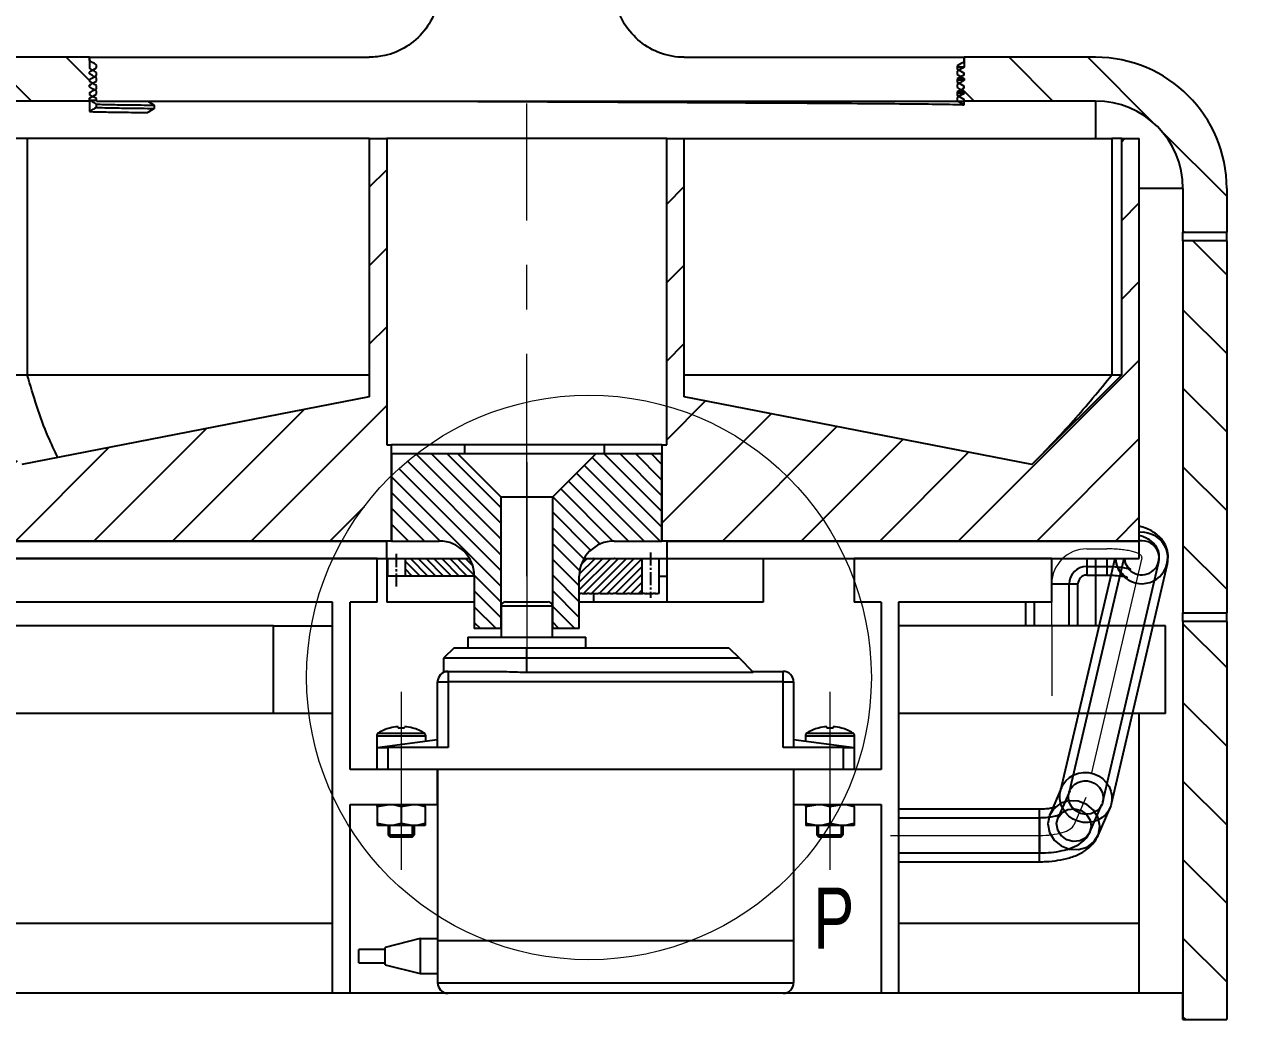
# Model space of a CAD drawing. Header units: millimetres. Extents: x 2 to 1186, y 2 to 838.
# Drawn here: x 616.1 to 686.1, y 682.5 to 739.4 of the extents above; entities that cross this region are included whole.
import ezdxf

# ---------------------------------------------------------------- set-up
doc = ezdxf.new("R2010")
doc.units = ezdxf.units.MM
doc.linetypes.add('CENTER2', pattern=[1.125, 0.75, -0.125, 0.125, -0.125])
doc.linetypes.add('CENTERX2', pattern=[20.32, 12.7, -2.54, 2.54, -2.54])
doc.styles.add('SLDTEXTSTYLE0', font='TXT', dxfattribs={"width": 0.75})

# ---------------------------------------------------------------- blocks, each defined once
blk = doc.blocks.new('*U135')
at = {"color": 0, "linetype": 'CENTER2', "transparency": 16777216}
blk.add_line((0, 0.765), (0, -1.106), dxfattribs=at)
blk = doc.blocks.new('*U136')
at = {"color": 0, "linetype": 'CENTER2', "transparency": 16777216}
blk.add_line((0, 1.348), (0, -1.253), dxfattribs=at)

msp = doc.modelspace()

# ---------------------------------------------------------------- hatches: boundary and pattern name
h = msp.add_hatch()
h.set_pattern_fill('ANSI31', color=256)
h.paths.add_polyline_path([(818.119, 560.623), (836.202, 560.623), (836.202, 565.873), (818.119, 565.873)], flags=9)
h.paths.add_polyline_path([(660.31, 685.699), (663.81, 685.699), (663.81, 690.949), (660.31, 690.949)], flags=9)
h.paths.add_polyline_path([(1164.403, 826.494), (1168.975, 826.494), (1168.975, 835.638), (1164.403, 835.638)], flags=9)
h.paths.add_polyline_path([(1116.391, 826.494), (1122.487, 826.494), (1122.487, 835.638), (1116.391, 835.638)], flags=9)
h.paths.add_polyline_path([(1066.391, 826.494), (1072.487, 826.494), (1072.487, 835.638), (1066.391, 835.638)], flags=9)
h.paths.add_polyline_path([(1016.391, 826.494), (1022.487, 826.494), (1022.487, 835.638), (1016.391, 835.638)], flags=9)
h.paths.add_polyline_path([(966.391, 826.494), (972.487, 826.494), (972.487, 835.638), (966.391, 835.638)], flags=9)
h.paths.add_polyline_path([(916.391, 826.494), (922.487, 826.494), (922.487, 835.638), (916.391, 835.638)], flags=9)
h.paths.add_polyline_path([(866.391, 826.494), (872.487, 826.494), (872.487, 835.638), (866.391, 835.638)], flags=9)
h.paths.add_polyline_path([(816.391, 826.494), (822.487, 826.494), (822.487, 835.638), (816.391, 835.638)], flags=9)
h.paths.add_polyline_path([(766.391, 826.494), (772.487, 826.494), (772.487, 835.638), (766.391, 835.638)], flags=9)
h.paths.add_polyline_path([(715.186, 826.494), (723.568, 826.494), (723.568, 835.638), (715.186, 835.638)], flags=9)
h.paths.add_polyline_path([(665.567, 826.494), (673.187, 826.494), (673.187, 835.638), (665.567, 835.638)], flags=9)
h.paths.add_polyline_path([(614.805, 826.494), (623.949, 826.494), (623.949, 835.638), (614.805, 835.638)], flags=9)
h.paths.add_polyline_path([(564.805, 826.494), (573.949, 826.494), (573.949, 835.638), (564.805, 835.638)], flags=9)
h.paths.add_polyline_path([(514.805, 826.494), (523.949, 826.494), (523.949, 835.638), (514.805, 835.638)], flags=9)
h.paths.add_polyline_path([(1175.935, 798.106), (1182.031, 798.106), (1182.031, 807.25), (1175.935, 807.25)], flags=9)
h.paths.add_polyline_path([(1175.865, 737.856), (1181.961, 737.856), (1181.961, 747), (1175.865, 747)], flags=9)
h.paths.add_polyline_path([(1175.929, 687.856), (1182.025, 687.856), (1182.025, 697), (1175.929, 697)], flags=9)
h.paths.add_polyline_path([(1175.899, 637.856), (1181.995, 637.856), (1181.995, 647), (1175.899, 647)], flags=9)
h.paths.add_polyline_path([(1175.742, 587.856), (1181.838, 587.856), (1181.838, 597), (1175.742, 597)], flags=9)
h.paths.add_polyline_path([(1175.886, 537.856), (1181.982, 537.856), (1181.982, 547), (1175.886, 547)], flags=9)
h.paths.add_polyline_path([(1175.933, 487.856), (1182.029, 487.856), (1182.029, 497), (1175.933, 497)], flags=9)
h.paths.add_polyline_path([(1175.897, 437.856), (1181.993, 437.856), (1181.993, 447), (1175.897, 447)], flags=9)
h.paths.add_polyline_path([(1175.937, 387.856), (1182.033, 387.856), (1182.033, 397), (1175.937, 397)], flags=9)
h.paths.add_polyline_path([(1175.933, 337.856), (1182.029, 337.856), (1182.029, 347), (1175.933, 347)], flags=9)
h.paths.add_polyline_path([(1175.889, 287.856), (1181.985, 287.856), (1181.985, 297), (1175.889, 297)], flags=9)
h.paths.add_polyline_path([(1175.963, 237.856), (1182.059, 237.856), (1182.059, 247), (1175.963, 247)], flags=9)
h = msp.add_hatch()
h.set_pattern_fill('ANSI31', color=256, angle=90)
h.paths.add_polyline_path([(607.311, 705.284), (604.811, 705.284), (604.811, 682.529), (607.311, 682.529), (607.311, 684.029)])
h.paths.add_polyline_path([(684.811, 705.284), (682.311, 705.284), (682.311, 682.529), (684.811, 682.529)])
h.paths.add_polyline_path([(684.811, 727.029), (682.311, 727.029), (682.311, 705.784), (684.811, 705.784)])
h.paths.add_polyline_path([(677.311, 737.529), (669.811, 737.529), (669.811, 736.967), (669.703, 736.905), (669.596, 736.843), (669.514, 736.796), (669.621, 736.734), (669.811, 736.624), (669.811, 736.53), (669.703, 736.468), (669.622, 736.421), (669.811, 736.311), (669.811, 736.217), (669.703, 736.155), (669.596, 736.093), (669.514, 736.046), (669.621, 735.984), (669.811, 735.874), (669.811, 735.78), (669.703, 735.718), (669.622, 735.671), (669.811, 735.561), (669.811, 735.467), (669.703, 735.405), (669.596, 735.343), (669.514, 735.296), (669.621, 735.234), (669.811, 735.124), (669.811, 735.029), (677.311, 735.029, -0.414214), (682.311, 730.029), (682.311, 727.529), (684.811, 727.529), (684.811, 730.029, 0.414214)])
h.paths.add_polyline_path([(612.311, 735.029), (619.812, 735.029), (619.812, 734.435), (619.866, 734.466), (619.92, 734.497), (619.974, 734.528), (620.027, 734.56), (620.081, 734.591), (620.135, 734.622), (620.218, 734.669), (620.218, 734.857), (620.164, 734.888), (620.11, 734.919), (620.056, 734.95), (620.002, 734.981), (619.948, 735.013), (619.894, 735.044), (619.812, 735.091), (619.812, 735.185), (619.92, 735.247), (620.001, 735.294), (619.812, 735.404), (619.812, 735.498), (619.92, 735.56), (620.027, 735.622), (620.109, 735.669), (620.002, 735.731), (619.812, 735.841), (619.812, 735.935), (619.92, 735.997), (620.001, 736.044), (619.812, 736.154), (619.812, 736.248), (619.92, 736.31), (620.027, 736.372), (620.109, 736.419), (620.002, 736.481), (619.812, 736.591), (619.812, 736.685), (619.92, 736.747), (620.001, 736.794), (619.812, 736.904), (619.812, 737.529), (612.311, 737.529, 0.414214), (604.811, 730.029), (604.811, 727.529), (607.311, 727.529), (607.311, 730.029, -0.414214)])
h.paths.add_polyline_path([(607.311, 727.029), (604.811, 727.029), (604.811, 705.784), (607.311, 705.784)])
h = msp.add_hatch()
h.set_pattern_fill('ANSI31', color=256)
h.paths.add_polyline_path([(679.811, 732.879), (678.811, 732.879), (678.811, 719.379), (673.677, 714.245), (653.811, 718.123), (653.811, 732.879), (652.811, 732.879), (652.811, 717.594, -0.199412), (662.493, 709.879), (679.811, 709.879)])
h.paths.add_polyline_path([(652.811, 717.594), (652.811, 715.379), (652.537, 715.379), (652.537, 709.879), (662.493, 709.879, 0.199412)])
h.paths.add_polyline_path([(637.086, 713.623), (637.086, 715.379), (636.811, 715.379), (636.811, 732.879), (635.811, 732.879), (635.811, 718.123), (615.946, 714.245), (610.811, 719.379), (610.811, 732.879), (609.811, 732.879), (609.811, 709.879), (634.237, 709.879, -0.073277)])
h = msp.add_hatch()
h.set_pattern_fill('ANSI31', color=256, scale=0.2, angle=90)
h.paths.add_polyline_path([(643.349, 712.379), (640.849, 714.879), (638.535, 714.879, 0.029737), (637.086, 713.623), (637.086, 709.879), (639.811, 709.879, -0.414214), (641.811, 707.879), (641.811, 704.879), (643.349, 704.879)])
h.paths.add_polyline_path([(652.537, 714.879), (648.774, 714.879), (646.274, 712.379), (646.274, 704.879), (647.811, 704.879), (647.811, 707.879, -0.414214), (649.811, 709.879), (652.537, 709.879)])
h = msp.add_hatch()
h.set_pattern_fill('ANSI31', color=256, scale=0.1, angle=90)
h.paths.add_polyline_path([(641.544, 708.879), (637.856, 708.879), (637.856, 707.879), (637.923, 707.879), (638.136, 707.879), (638.231, 707.879), (638.585, 707.879), (638.68, 707.879), (638.893, 707.879), (638.991, 707.879), (639.2, 707.879), (639.298, 707.879), (639.511, 707.879), (639.606, 707.879), (639.96, 707.879), (640.055, 707.879), (640.268, 707.879), (640.366, 707.879), (640.575, 707.879), (640.673, 707.879), (640.886, 707.879), (640.981, 707.879), (641.335, 707.879), (641.43, 707.879), (641.643, 707.879), (641.741, 707.879), (641.811, 707.879, 0.131652)])
h = msp.add_hatch()
h.set_pattern_fill('ANSI31', color=256, scale=0.1)
h.paths.add_polyline_path([(651.384, 708.879), (649.838, 708.879), (649.806, 708.879), (649.753, 708.879), (649.602, 708.879), (649.489, 708.879), (649.01, 708.879), (648.883, 708.879), (648.624, 708.879), (648.609, 708.879), (648.533, 708.879), (648.367, 708.879), (648.262, 708.879), (648.086, 708.879), (648.079, 708.879, 0.131652), (647.811, 707.879), (647.811, 706.879), (647.872, 706.879), (647.979, 706.879), (648.262, 706.879), (648.367, 706.879), (648.533, 706.879), (648.609, 706.879), (648.624, 706.879), (648.883, 706.879), (649.01, 706.879), (649.489, 706.879), (649.602, 706.879), (649.753, 706.879), (649.806, 706.879), (649.93, 706.879), (650.573, 706.879), (650.687, 706.879), (650.813, 706.879), (650.844, 706.879), (651.384, 706.879)])

# ---------------------------------------------------------------- linework, layer by layer
at = {"color": 7, "linetype": 'Continuous', "lineweight": 25}
for p, q in [((619.812, 737.529), (612.311, 737.529)), ((619.812, 737.529), (619.812, 736.904)), ((619.812, 737.529), (635.812, 737.529)), ((619.812, 737.341), (619.812, 737.529)), ((653.811, 737.529), (669.811, 737.529)), ((669.811, 737.28), (669.811, 737.529)), ((669.811, 737.529), (669.811, 736.967)), ((677.311, 737.529), (669.811, 737.529)), ((619.812, 736.591), (619.812, 736.685)), ((620.218, 736.919), (620.218, 737.107)), ((620.218, 736.482), (620.218, 736.669)), ((669.405, 737.046), (669.405, 736.858)), ((669.514, 736.796), (669.405, 736.858)), ((669.405, 736.733), (669.405, 736.546)), ((669.811, 736.53), (669.811, 736.624)), ((619.812, 736.248), (619.812, 736.154)), ((619.812, 735.841), (619.812, 735.935)), ((620.218, 736.169), (620.218, 736.357)), ((620.218, 735.732), (620.218, 735.919)), ((669.405, 736.296), (669.405, 736.108)), ((669.513, 736.046), (669.405, 736.108)), ((669.405, 735.983), (669.405, 735.796)), ((669.811, 736.311), (669.811, 736.217)), ((619.812, 735.498), (619.812, 735.404)), ((620.218, 735.419), (620.218, 735.607)), ((669.405, 735.546), (669.405, 735.358)), ((669.513, 735.296), (669.405, 735.358)), ((669.405, 735.233), (669.405, 735.046)), ((669.811, 735.78), (669.811, 735.874)), ((669.811, 735.561), (669.811, 735.467)), ((619.812, 735.029), (612.311, 735.029)), ((619.812, 735.091), (619.812, 735.185)), ((619.812, 735.03), (619.812, 734.435)), ((620.218, 735.029), (620.218, 735.169)), ((620.218, 735.029), (669.81, 735.029)), ((620.218, 734.669), (620.218, 734.857)), ((623.161, 735.029), (623.512, 734.795)), ((623.512, 734.607), (623.161, 734.373)), ((623.512, 734.795), (623.512, 734.607)), ((669.811, 735.03), (669.81, 735.029)), ((669.811, 735.03), (669.811, 735.124)), ((669.811, 734.811), (669.811, 735.03)), ((677.311, 735.029), (669.811, 735.029)), ((677.311, 735.029), (677.311, 732.879)), ((616.265, 732.879), (610.811, 732.879)), ((616.265, 732.879), (616.265, 719.379)), ((635.811, 732.879), (616.265, 732.879)), ((635.811, 732.879), (635.811, 718.123)), ((635.811, 732.879), (636.811, 732.879)), ((636.811, 732.879), (636.811, 715.379)), ((652.811, 732.879), (636.811, 732.879)), ((652.811, 715.379), (652.811, 732.879)), ((652.811, 732.879), (653.811, 732.879)), ((653.811, 718.123), (653.811, 732.879)), ((653.811, 732.879), (678.251, 732.879)), ((678.251, 732.879), (678.251, 719.379)), ((678.811, 732.879), (678.251, 732.879)), ((678.811, 719.379), (678.811, 732.879)), ((678.811, 732.879), (679.811, 732.879)), ((679.811, 709.879), (679.811, 732.879)), ((682.311, 730.029), (679.811, 730.029)), ((682.311, 730.029), (682.311, 727.529)), ((684.811, 730.029), (684.811, 727.529)), ((682.311, 727.529), (684.811, 727.529)), ((682.311, 727.029), (682.311, 727.529)), ((684.811, 727.029), (684.811, 727.529)), ((682.311, 727.029), (682.311, 705.784)), ((684.811, 727.029), (682.311, 727.029)), ((684.811, 727.029), (684.811, 705.784)), ((610.811, 719.379), (616.265, 719.379)), ((616.265, 719.379), (635.811, 719.379)), ((653.811, 719.379), (678.251, 719.379)), ((678.811, 719.379), (673.677, 714.245)), ((678.251, 719.379), (678.811, 719.379)), ((635.811, 718.123), (615.946, 714.245)), ((673.677, 714.245), (653.811, 718.123)), ((636.811, 715.379), (637.086, 715.379)), ((637.086, 709.879), (637.086, 715.379)), ((641.272, 715.379), (637.086, 715.379)), ((641.272, 714.879), (641.272, 715.379)), ((649.255, 715.379), (641.272, 715.379)), ((649.255, 714.879), (649.255, 715.379)), ((652.537, 715.379), (649.255, 715.379)), ((652.537, 715.379), (652.537, 709.879)), ((652.537, 715.379), (652.811, 715.379)), ((637.086, 714.879), (637.086, 709.879)), ((637.086, 714.879), (640.849, 714.879)), ((640.849, 714.879), (643.349, 712.379)), ((640.849, 714.879), (648.774, 714.879)), ((646.274, 712.379), (648.774, 714.879)), ((648.774, 714.879), (652.537, 714.879)), ((652.537, 709.879), (652.537, 714.879)), ((646.274, 712.379), (643.349, 712.379)), ((643.349, 704.879), (643.349, 712.379)), ((646.274, 712.379), (646.274, 704.879)), ((609.811, 709.879), (636.811, 709.879)), ((637.086, 709.879), (609.811, 709.879)), ((636.811, 708.879), (636.811, 709.879)), ((637.086, 709.879), (639.811, 709.879)), ((649.811, 709.879), (652.537, 709.879)), ((679.811, 709.879), (652.537, 709.879)), ((652.811, 709.879), (652.811, 708.879)), ((652.811, 709.879), (679.811, 709.879)), ((679.811, 708.879), (679.811, 709.879)), ((609.811, 708.879), (636.811, 708.879)), ((636.261, 708.879), (614.811, 708.879)), ((636.261, 706.379), (636.261, 708.879)), ((636.811, 708.879), (636.811, 706.379)), ((636.811, 708.879), (641.544, 708.879)), ((636.856, 708.879), (636.856, 707.879)), ((648.086, 708.879), (648.262, 708.879)), ((648.262, 708.879), (648.367, 708.879)), ((648.367, 708.879), (648.533, 708.879)), ((648.533, 708.879), (648.609, 708.879)), ((648.624, 708.879), (648.609, 708.879)), ((648.624, 708.879), (648.883, 708.879)), ((648.883, 708.879), (649.01, 708.879)), ((649.01, 708.879), (649.489, 708.879)), ((649.489, 708.879), (649.602, 708.879)), ((649.602, 708.879), (649.753, 708.879)), ((649.753, 708.879), (649.806, 708.879)), ((649.838, 708.879), (652.811, 708.879)), ((652.384, 706.879), (652.384, 708.879)), ((652.384, 706.879), (652.384, 708.879)), ((652.811, 708.879), (652.811, 706.379)), ((652.811, 708.879), (679.811, 708.879)), ((658.311, 708.879), (658.311, 706.379)), ((663.511, 708.879), (663.511, 706.379)), ((674.811, 708.879), (663.511, 708.879)), ((674.811, 706.379), (674.811, 708.879)), ((678.409, 708.879), (675.302, 695.57)), ((678.922, 708.879), (675.788, 695.452)), ((676.811, 708.879), (676.811, 707.933)), ((676.811, 708.879), (676.811, 708.448)), ((677.311, 708.879), (677.311, 705.029)), ((677.732, 694.981), (680.933, 708.697)), ((677.963, 708.879), (677.963, 707.933)), ((677.963, 708.879), (677.963, 708.448)), ((676.811, 708.429), (677.963, 708.429)), ((676.811, 707.929), (677.963, 707.929)), ((678.218, 694.863), (681.42, 708.583)), ((636.856, 707.879), (636.811, 707.879)), ((637.21, 707.879), (636.856, 707.879)), ((637.305, 707.879), (637.21, 707.879)), ((637.518, 707.879), (637.305, 707.879)), ((637.616, 707.879), (637.518, 707.879)), ((637.825, 707.879), (637.616, 707.879)), ((637.923, 707.879), (637.825, 707.879)), ((638.136, 707.879), (637.923, 707.879)), ((638.231, 707.879), (638.136, 707.879)), ((638.585, 707.879), (638.231, 707.879)), ((638.68, 707.879), (638.585, 707.879)), ((638.893, 707.879), (638.68, 707.879)), ((638.991, 707.879), (638.893, 707.879)), ((639.2, 707.879), (638.991, 707.879)), ((639.298, 707.879), (639.2, 707.879)), ((639.511, 707.879), (639.298, 707.879)), ((639.606, 707.879), (639.511, 707.879)), ((639.96, 707.879), (639.606, 707.879)), ((640.055, 707.879), (639.96, 707.879)), ((640.268, 707.879), (640.055, 707.879)), ((640.366, 707.879), (640.268, 707.879)), ((640.575, 707.879), (640.366, 707.879)), ((640.673, 707.879), (640.575, 707.879)), ((640.886, 707.879), (640.673, 707.879)), ((640.981, 707.879), (640.886, 707.879)), ((641.335, 707.879), (640.981, 707.879)), ((641.43, 707.879), (641.335, 707.879)), ((641.643, 707.879), (641.43, 707.879)), ((641.741, 707.879), (641.643, 707.879)), ((641.811, 707.879), (641.741, 707.879)), ((641.811, 707.879), (641.811, 704.879)), ((647.811, 704.879), (647.811, 707.879)), ((652.384, 707.879), (652.811, 707.879)), ((674.811, 707.429), (676.308, 707.429)), ((674.811, 707.429), (675.793, 707.429)), ((675.811, 705.029), (675.811, 707.429)), ((676.311, 705.029), (676.311, 707.429)), ((647.811, 706.879), (647.872, 706.879)), ((647.979, 706.879), (647.872, 706.879)), ((647.979, 706.879), (648.262, 706.879)), ((648.367, 706.879), (648.262, 706.879)), ((648.367, 706.879), (648.533, 706.879)), ((648.609, 706.879), (648.533, 706.879)), ((648.624, 706.879), (648.609, 706.879)), ((648.624, 706.879), (648.883, 706.879)), ((648.634, 706.379), (648.634, 706.879)), ((649.01, 706.879), (648.883, 706.879)), ((649.01, 706.879), (649.489, 706.879)), ((649.602, 706.879), (649.489, 706.879)), ((649.602, 706.879), (649.753, 706.879)), ((649.806, 706.879), (649.753, 706.879)), ((649.93, 706.879), (649.806, 706.879)), ((649.93, 706.879), (650.573, 706.879)), ((650.687, 706.879), (650.573, 706.879)), ((650.687, 706.879), (650.813, 706.879)), ((650.844, 706.879), (650.813, 706.879)), ((650.844, 706.879), (651.44, 706.879)), ((651.546, 706.879), (651.44, 706.879)), ((651.546, 706.879), (651.638, 706.879)), ((651.653, 706.879), (651.638, 706.879)), ((651.653, 706.879), (652.031, 706.879)), ((652.123, 706.879), (652.031, 706.879)), ((652.123, 706.879), (652.174, 706.879)), ((652.179, 706.879), (652.174, 706.879)), ((652.179, 706.879), (652.305, 706.879)), ((652.376, 706.879), (652.305, 706.879)), ((652.376, 706.879), (652.384, 706.879)), ((652.384, 706.879), (652.384, 706.879)), ((633.711, 706.379), (614.811, 706.379)), ((633.711, 684.029), (633.711, 706.379)), ((636.261, 706.379), (634.711, 706.379)), ((634.711, 696.829), (634.711, 706.379)), ((641.811, 706.379), (636.811, 706.379)), ((643.349, 706.154), (643.349, 704.379)), ((646.274, 706.154), (643.349, 706.154)), ((643.599, 706.404), (646.024, 706.404)), ((646.274, 704.379), (646.274, 706.154)), ((658.311, 706.379), (647.811, 706.379)), ((665.061, 706.379), (663.511, 706.379)), ((665.061, 706.379), (665.061, 696.829)), ((674.811, 706.379), (666.061, 706.379)), ((666.061, 706.379), (666.061, 684.029)), ((673.311, 706.379), (673.311, 705.029)), ((673.811, 706.379), (673.811, 705.029)), ((682.311, 705.784), (684.811, 705.784)), ((682.311, 705.284), (682.311, 705.784)), ((684.811, 705.284), (682.311, 705.284)), ((682.311, 705.284), (682.311, 682.529)), ((684.811, 705.284), (684.811, 705.784)), ((684.811, 705.284), (684.811, 682.529)), ((630.327, 705.029), (608.311, 705.029)), ((630.327, 700.029), (630.327, 705.029)), ((630.327, 705.029), (633.711, 705.029)), ((643.349, 704.879), (641.811, 704.879)), ((647.811, 704.879), (646.274, 704.879)), ((681.311, 705.029), (666.061, 705.029)), ((681.311, 700.029), (681.311, 705.029)), ((640.661, 703.779), (640.061, 703.179)), ((640.661, 703.779), (644.811, 703.779)), ((641.436, 704.379), (641.436, 703.779)), ((641.436, 704.379), (648.186, 704.379)), ((644.811, 703.179), (644.811, 703.779)), ((644.811, 703.779), (656.361, 703.779)), ((648.186, 703.779), (648.186, 704.379)), ((656.361, 703.779), (656.961, 703.179)), ((640.061, 703.179), (640.061, 702.429)), ((644.811, 703.179), (640.061, 703.179)), ((644.811, 702.388), (644.811, 703.179)), ((656.961, 703.179), (644.811, 703.179)), ((657.753, 702.388), (656.961, 703.179)), ((640.061, 702.429), (640.311, 702.429)), ((640.311, 702.429), (643.383, 702.429)), ((640.311, 702.429), (640.311, 701.829)), ((644.811, 702.388), (657.753, 702.388)), ((657.711, 702.429), (659.461, 702.429)), ((659.461, 701.829), (659.461, 702.429)), ((639.711, 701.829), (640.311, 701.829)), ((639.711, 698.079), (639.711, 701.829)), ((640.311, 701.829), (640.311, 698.079)), ((659.461, 701.829), (640.311, 701.829)), ((659.461, 698.079), (659.461, 701.829)), ((659.461, 701.829), (660.061, 701.829)), ((660.061, 701.829), (660.061, 698.079)), ((630.327, 700.029), (608.311, 700.029)), ((633.711, 700.029), (630.327, 700.029)), ((681.311, 700.029), (666.061, 700.029)), ((679.811, 688.029), (679.811, 700.029)), ((636.322, 698.906), (638.951, 698.906)), ((636.979, 699.185), (636.975, 699.19)), ((637.453, 699.266), (637.461, 699.185)), ((637.812, 699.185), (637.82, 699.266)), ((638.298, 699.19), (638.294, 699.185)), ((660.822, 698.906), (663.451, 698.906)), ((661.479, 699.185), (661.475, 699.19)), ((661.953, 699.266), (661.961, 699.185)), ((662.312, 699.185), (662.32, 699.266)), ((662.798, 699.19), (662.794, 699.185)), ((636.236, 698.753), (636.236, 698.079)), ((636.236, 698.753), (639.036, 698.753)), ((636.261, 698.079), (639.711, 698.529)), ((639.036, 698.441), (639.036, 698.753)), ((660.061, 698.529), (663.511, 698.079)), ((660.736, 698.753), (660.736, 698.441)), ((660.736, 698.753), (663.536, 698.753)), ((663.536, 698.079), (663.536, 698.753)), ((636.236, 698.079), (636.261, 698.079)), ((636.261, 696.829), (636.261, 698.079)), ((636.261, 698.079), (636.861, 698.079)), ((636.861, 698.079), (636.861, 696.829)), ((640.311, 698.079), (636.861, 698.079)), ((662.911, 698.079), (659.461, 698.079)), ((662.911, 696.829), (662.911, 698.079)), ((662.911, 698.079), (663.511, 698.079)), ((663.511, 698.079), (663.536, 698.079)), ((663.511, 698.079), (663.511, 696.829)), ((636.261, 696.829), (634.711, 696.829)), ((636.861, 696.829), (636.261, 696.829)), ((662.911, 696.829), (636.861, 696.829)), ((639.711, 694.829), (639.711, 696.829)), ((639.716, 696.829), (639.716, 687.029)), ((660.056, 696.829), (660.056, 687.029)), ((660.061, 696.829), (660.061, 694.829)), ((663.511, 696.829), (662.911, 696.829)), ((665.061, 696.829), (663.511, 696.829)), ((675.378, 695.8), (674.701, 694.235)), ((675.839, 695.606), (675.16, 694.037)), ((634.711, 684.029), (634.711, 694.829)), ((634.711, 694.829), (639.711, 694.829)), ((636.261, 694.707), (636.949, 694.829)), ((636.261, 694.707), (636.261, 693.752)), ((637.636, 694.707), (638.324, 694.829)), ((637.636, 694.707), (637.636, 693.752)), ((639.011, 694.707), (639.011, 693.752)), ((660.061, 694.829), (665.061, 694.829)), ((660.761, 694.707), (661.449, 694.829)), ((660.761, 694.707), (660.761, 693.752)), ((662.136, 694.707), (662.824, 694.829)), ((662.136, 694.707), (662.136, 693.752)), ((663.511, 694.707), (663.511, 693.752)), ((665.061, 694.829), (665.061, 684.029)), ((676.996, 693.243), (677.681, 694.827)), ((677.455, 693.045), (678.142, 694.633)), ((674.115, 694.548), (666.061, 694.548)), ((674.115, 694.048), (666.061, 694.048)), ((674.115, 691.571), (674.115, 694.526)), ((674.115, 694.048), (674.115, 692.048)), ((636.261, 693.752), (636.949, 693.629)), ((636.949, 693.629), (636.261, 693.629)), ((636.886, 693.629), (636.886, 693.079)), ((638.324, 693.629), (636.949, 693.629)), ((637.636, 693.752), (638.324, 693.629)), ((639.011, 693.629), (638.324, 693.629)), ((638.386, 693.079), (638.386, 693.629)), ((660.761, 693.752), (661.449, 693.629)), ((661.449, 693.629), (660.761, 693.629)), ((661.386, 693.629), (661.386, 693.079)), ((662.824, 693.629), (661.449, 693.629)), ((662.136, 693.752), (662.824, 693.629)), ((663.511, 693.629), (662.824, 693.629)), ((662.886, 693.079), (662.886, 693.629)), ((636.886, 693.079), (638.386, 693.079)), ((661.386, 693.079), (662.886, 693.079)), ((666.061, 692.048), (674.115, 692.048)), ((666.061, 691.548), (674.115, 691.548)), ((609.811, 688.029), (633.711, 688.029)), ((609.811, 688.029), (633.711, 688.029)), ((666.061, 688.029), (679.811, 688.029)), ((666.061, 688.029), (679.811, 688.029)), ((679.811, 684.029), (679.811, 688.029)), ((638.711, 687.154), (636.711, 686.654)), ((638.711, 687.154), (638.711, 685.154)), ((638.711, 687.154), (639.711, 687.154)), ((639.711, 687.154), (639.711, 687.029)), ((639.711, 687.029), (639.711, 684.629)), ((660.061, 687.029), (639.711, 687.029)), ((660.061, 687.029), (660.061, 684.629)), ((636.711, 686.529), (635.211, 686.529)), ((635.211, 686.154), (635.211, 686.529)), ((636.711, 685.654), (636.711, 686.654)), ((635.211, 685.779), (635.211, 686.154)), ((635.211, 685.779), (636.711, 685.779)), ((636.711, 685.654), (638.711, 685.154)), ((638.711, 685.154), (639.711, 685.154)), ((639.711, 684.629), (660.061, 684.629)), ((640.311, 684.029), (607.311, 684.029)), ((634.711, 684.029), (633.711, 684.029)), ((659.461, 684.029), (640.311, 684.029)), ((682.311, 684.029), (659.461, 684.029)), ((666.061, 684.029), (665.061, 684.029)), ((682.311, 682.529), (682.311, 684.029)), ((682.311, 682.529), (684.811, 682.529))]:
    msp.add_line(p, q, dxfattribs=at)
at = {"color": 7, "linetype": 'CENTERX2', "lineweight": 18}
for p, q in [((644.811, 707.879), (644.811, 734.879)), ((644.811, 714.379), (644.811, 702.879)), ((676.811, 709.429), (677.963, 709.429)), ((679.96, 708.924), (676.76, 695.217)), ((674.811, 705.029), (674.811, 707.429)), ((674.811, 705.029), (674.811, 701.029)), ((637.636, 701.266), (637.636, 691.079)), ((662.136, 701.266), (662.136, 691.079)), ((676.76, 695.217), (676.078, 693.64)), ((665.598, 693.048), (674.115, 693.048))]:
    msp.add_line(p, q, dxfattribs=at)
for p, q in [((679.811, 708.879), (679.811, 732.879)), ((637.856, 708.879), (637.856, 707.879)), ((648.086, 708.879), (648.079, 708.879)), ((649.838, 708.879), (649.806, 708.879)), ((651.384, 708.879), (651.384, 706.879)), ((636.986, 693.079), (636.986, 693.629)), ((638.286, 693.079), (638.286, 693.629)), ((661.486, 693.079), (661.486, 693.629)), ((662.786, 693.629), (662.786, 693.079)), ((636.986, 692.979), (636.886, 693.079)), ((636.986, 693.079), (636.986, 692.979)), ((636.986, 692.979), (638.286, 692.979)), ((638.286, 693.079), (638.286, 692.979)), ((638.286, 692.979), (638.386, 693.079)), ((661.486, 692.979), (661.386, 693.079)), ((661.486, 693.079), (661.486, 692.979)), ((661.486, 692.979), (662.786, 692.979)), ((662.786, 693.079), (662.786, 692.979)), ((662.786, 692.979), (662.886, 693.079))]:
    msp.add_line(p, q)
at = {"color": 7, "linetype": 'Continuous', "lineweight": 25, "flags": 128}
for points in [[(620.218, 737.107), (620.11, 737.169), (620.002, 737.231), (619.812, 737.341)], [(619.812, 736.685), (619.92, 736.747), (620.027, 736.81), (620.218, 736.919)], [(620.218, 736.669), (620.11, 736.732), (620.002, 736.794), (619.812, 736.904)], [(620.218, 736.357), (620.11, 736.419), (620.002, 736.481), (619.812, 736.591)], [(669.811, 737.28), (669.703, 737.218), (669.596, 737.156), (669.405, 737.046)], [(669.811, 736.967), (669.703, 736.905), (669.596, 736.843), (669.405, 736.733)], [(669.405, 736.858), (669.513, 736.796), (669.621, 736.734), (669.811, 736.624)], [(619.812, 736.248), (619.92, 736.31), (620.027, 736.372), (620.218, 736.482)], [(619.812, 735.935), (619.92, 735.997), (620.027, 736.06), (620.218, 736.169)], [(620.218, 735.919), (620.11, 735.982), (620.002, 736.044), (619.812, 736.154)], [(669.405, 736.546), (669.513, 736.483), (669.621, 736.421), (669.811, 736.311)], [(669.811, 736.53), (669.703, 736.468), (669.596, 736.406), (669.405, 736.296)], [(669.811, 736.217), (669.703, 736.155), (669.596, 736.093), (669.405, 735.983)], [(669.405, 736.108), (669.513, 736.046), (669.621, 735.984), (669.811, 735.874)], [(620.218, 735.607), (620.11, 735.669), (620.002, 735.731), (619.812, 735.841)], [(619.812, 735.498), (619.92, 735.56), (620.027, 735.622), (620.218, 735.732)], [(619.812, 735.185), (619.92, 735.247), (620.027, 735.31), (620.218, 735.419)], [(620.218, 735.169), (620.11, 735.232), (620.002, 735.294), (619.812, 735.404)], [(669.405, 735.796), (669.513, 735.733), (669.621, 735.671), (669.811, 735.561)], [(669.811, 735.78), (669.703, 735.718), (669.596, 735.656), (669.405, 735.546)], [(669.811, 735.467), (669.703, 735.405), (669.596, 735.343), (669.405, 735.233)], [(669.405, 735.358), (669.513, 735.296), (669.621, 735.234), (669.811, 735.124)], [(620.218, 734.857), (620.164, 734.888), (620.11, 734.919), (620.056, 734.95), (620.002, 734.981), (619.948, 735.013), (619.894, 735.044), (619.812, 735.091)], [(619.812, 734.435), (619.866, 734.466), (619.92, 734.497), (619.974, 734.528), (620.027, 734.56), (620.081, 734.591), (620.135, 734.622), (620.218, 734.669)], [(669.405, 735.046), (669.513, 734.983), (669.621, 734.921), (669.811, 734.811)], [(639.72, 701.948), (639.717, 701.929), (639.712, 701.83)], [(677.467, 694.059), (677.206, 694.493), (676.808, 694.824), (676.323, 695.013), (675.808, 695.036), (675.325, 694.89), (674.934, 694.594), (674.68, 694.183), (674.595, 693.706), (674.689, 693.221), (674.951, 692.787), (675.348, 692.456), (675.834, 692.267), (676.349, 692.244), (676.831, 692.39), (677.223, 692.686), (677.476, 693.097), (677.561, 693.574), (677.467, 694.059)], [(677.004, 693.919), (677.066, 693.555), (676.978, 693.204), (676.753, 692.919), (676.425, 692.745), (676.044, 692.706), (675.669, 692.809), (675.355, 693.04), (675.152, 693.361), (675.09, 693.725), (675.178, 694.076), (675.404, 694.361), (675.732, 694.536), (676.112, 694.574), (676.488, 694.471), (676.801, 694.241), (677.004, 693.919)]]:
    msp.add_lwpolyline(points, dxfattribs=at)
at = {"color": 7, "linetype": 'Continuous', "lineweight": 18}
msp.add_circle((648.365, 702.082), 16.137, dxfattribs=at)
at = {"color": 7, "linetype": 'Continuous', "lineweight": 25}
for centre, radius, start, end in [((677.311, 730.029), 7.5, 0, 90), ((677.311, 730.029), 5, 0, 90), ((679.944, 708.858), 1.524, 20.82947, 95.00537), ((639.811, 707.879), 2, 0, 90), ((649.811, 707.879), 2, 90, 180), ((679.953, 708.931), 1.491, 181.12744, 18.32551), ((679.949, 708.878), 1.017, 20.87601, 97.74511), ((679.954, 708.937), 0.993, 183.316, 17.84079), ((676.811, 707.429), 1, 90, 180), ((676.811, 707.429), 0.5, 90, 180), ((643.599, 706.154), 0.25, 90, 180), ((646.024, 706.154), 0.25, 0, 90), ((640.311, 701.829), 0.6, 90, 180), ((659.461, 701.829), 0.6, 0, 90), ((636.416, 698.753), 0.18, 121.7263, 180), ((637.636, 696.779), 2.5, 105.33239, 121.7263), ((637.636, 696.761), 2.511, 94.18928, 105.16829), ((637.636, 696.306), 2.885, 86.52008, 93.47992), ((637.637, 696.761), 2.511, 74.83171, 85.81072), ((637.636, 696.779), 2.5, 58.2737, 74.66761), ((638.856, 698.753), 0.18, 0, 58.2737), ((660.916, 698.753), 0.18, 121.7263, 180), ((662.136, 696.779), 2.5, 105.33239, 121.7263), ((662.136, 696.761), 2.511, 94.18928, 105.16829), ((662.136, 696.306), 2.885, 86.52008, 93.47992), ((662.137, 696.761), 2.511, 74.83171, 85.81072), ((662.136, 696.779), 2.5, 58.2737, 74.66761), ((663.356, 698.753), 0.18, 0, 58.2737), ((640.311, 684.629), 0.6, 180, 270), ((659.461, 684.629), 0.6, 270, 0)]:
    msp.add_arc(centre, radius, start, end, dxfattribs=at)
at = {"color": 7, "linetype": 'CENTERX2', "lineweight": 18}
msp.add_arc((676.811, 707.429), 2, 90, 180, dxfattribs=at)
for centre, major_axis, ratio, start_param, end_param in [((677.963, 708.951), (-2, 0), 0.239304, 3.085787, 4.712389), ((674.115, 693.744), (1.986, 0), 0.350478, 4.712389, 6.132816)]:
    msp.add_ellipse(centre, major_axis=major_axis, ratio=ratio, start_param=start_param, end_param=end_param, dxfattribs=at)
at = {"color": 7, "linetype": 'Continuous', "lineweight": 25}
for major_axis in [(1.425, -0.47), (0.95, -0.313)]:
    msp.add_ellipse((676.76, 695.217), major_axis=major_axis, ratio=0.952325, dxfattribs=at)
for points, knots in [([(639.813, 741.529), (639.769, 741.08), (639.68, 740.181), (638.991, 738.982), (637.976, 738.077), (636.851, 737.598), (636.108, 737.549), (635.812, 737.529)], [0, 0, 0, 0, 0.214621, 0.429255, 0.64393, 0.858653, 1, 1, 1, 1]), ([(653.811, 737.529), (653.802, 737.529), (653.346, 737.53), (652.435, 737.692), (651.242, 738.363), (650.343, 739.391), (649.875, 740.509), (649.828, 741.243), (649.81, 741.529)], [0, 0, 0, 0, 0.004148, 0.218856, 0.433578, 0.648306, 0.863013, 1, 1, 1, 1]), ([(669.405, 736.987), (669.476, 736.985), (669.764, 736.978), (669.791, 736.972), (669.811, 736.967)], [0, 0, 0, 0, 0.246985, 1, 1, 1, 1]), ([(669.405, 736.237), (669.472, 736.235), (669.763, 736.229), (669.79, 736.222), (669.811, 736.217)], [0, 0, 0, 0, 0.22742, 1, 1, 1, 1]), ([(669.423, 736.33), (669.487, 736.329), (669.767, 736.322), (669.792, 736.316), (669.811, 736.311)], [0, 0, 0, 0, 0.230217, 1, 1, 1, 1]), ([(669.405, 735.487), (669.473, 735.485), (669.763, 735.479), (669.79, 735.472), (669.811, 735.467)], [0, 0, 0, 0, 0.232436, 1, 1, 1, 1]), ([(669.464, 735.579), (669.508, 735.578), (669.774, 735.572), (669.794, 735.566), (669.811, 735.561)], [0, 0, 0, 0, 0.167905, 1, 1, 1, 1]), ([(619.812, 735.091), (619.833, 735.086), (619.86, 735.08), (620.149, 735.074), (620.218, 735.072)], [0, 0, 0, 0, 0.763538, 1, 1, 1, 1]), ([(620.218, 734.857), (620.261, 734.852), (620.349, 734.842), (621.002, 734.827), (622.009, 734.811), (623.011, 734.8), (623.512, 734.795)], [0, 0, 0, 0, 0.245818, 0.495793, 0.747898, 1, 1, 1, 1]), ([(620.218, 734.669), (620.261, 734.665), (620.349, 734.655), (621.002, 734.639), (622.009, 734.623), (623.011, 734.612), (623.512, 734.607)], [0, 0, 0, 0, 0.245818, 0.495793, 0.747898, 1, 1, 1, 1]), ([(638.444, 735.028), (639.497, 735.023), (641.583, 735.013), (644.801, 734.998), (648.027, 734.983), (651.245, 734.968), (654.38, 734.951), (657.347, 734.935), (660.294, 734.918), (663.113, 734.901), (665.66, 734.882), (667.673, 734.862), (668.964, 734.843), (669.677, 734.826), (669.767, 734.816), (669.811, 734.811)], [0, 0, 0, 0, 0.070928, 0.14066, 0.211415, 0.283403, 0.356026, 0.428655, 0.50066, 0.588949, 0.678001, 0.768518, 0.859291, 0.930235, 1, 1, 1, 1]), ([(619.812, 734.435), (619.856, 734.43), (619.945, 734.42), (620.609, 734.405), (621.632, 734.389), (622.651, 734.378), (623.161, 734.373)], [0, 0, 0, 0, 0.245816, 0.495791, 0.747897, 1, 1, 1, 1]), ([(618.015, 714.649), (617.825, 715.044), (617.1, 716.551), (616.619, 718.179), (616.265, 719.379)], [0, 0, 0, 0, 0.262695, 1, 1, 1, 1]), ([(673.677, 714.245), (674.482, 715.077), (676.095, 716.744), (677.532, 718.5), (678.251, 719.379)], [0, 0, 0, 0, 0.499481, 1, 1, 1, 1]), ([(681.42, 708.583), (681.444, 708.747), (681.49, 709.073), (681.373, 709.54), (681.16, 709.924), (680.885, 710.219), (680.565, 710.442), (680.215, 710.611), (679.949, 710.684), (679.811, 710.722)], [0, 0, 0, 0, 0.1535998, 0.3056033, 0.4405658, 0.5685475, 0.6986976, 0.844193, 1, 1, 1, 1]), ([(680.933, 708.697), (680.95, 708.833), (680.984, 709.102), (680.853, 709.475), (680.645, 709.759), (680.387, 709.965), (680.119, 710.109), (679.91, 710.171), (679.811, 710.2)], [0, 0, 0, 0, 0.178533, 0.350796, 0.504589, 0.660526, 0.839606, 1, 1, 1, 1]), ([(677.963, 707.929), (678.043, 707.929), (678.275, 707.926), (678.623, 707.9), (678.924, 707.856), (679.086, 707.817), (679.135, 707.799), (679.101, 707.812), (678.98, 707.88), (678.775, 708.056), (678.576, 708.367), (678.46, 708.68), (678.476, 708.868), (678.48, 708.912)], [0, 0, 0, 0, 0.070043, 0.203702, 0.317255, 0.40565, 0.474098, 0.535137, 0.60327, 0.702692, 0.825703, 0.959385, 1, 1, 1, 1]), ([(677.963, 708.429), (678.049, 708.429), (678.298, 708.426), (678.693, 708.397), (679.056, 708.341), (679.263, 708.287), (679.332, 708.258), (679.308, 708.267), (679.205, 708.34), (679.057, 708.528), (678.962, 708.741), (678.971, 708.867), (678.971, 708.879)], [0, 0, 0, 0, 0.083681, 0.243647, 0.399461, 0.521466, 0.609004, 0.681285, 0.755893, 0.859788, 0.986434, 1, 1, 1, 1]), ([(643.383, 702.429), (643.777, 702.412), (644.249, 702.392), (644.732, 702.388), (644.811, 702.388)], [0, 0, 0, 0, 0.835598, 1, 1, 1, 1]), ([(636.261, 694.707), (636.261, 694.725), (636.261, 694.797), (636.261, 694.816), (636.261, 694.829)], [0, 0, 0, 0, 0.257551, 1, 1, 1, 1]), ([(636.949, 694.829), (636.965, 694.829), (637.197, 694.828), (637.425, 694.765), (637.636, 694.707)], [0, 0, 0, 0, 0.07015, 1, 1, 1, 1]), ([(638.324, 694.829), (638.34, 694.829), (638.572, 694.828), (638.8, 694.765), (639.011, 694.707)], [0, 0, 0, 0, 0.07015, 1, 1, 1, 1]), ([(639.011, 694.707), (639.011, 694.725), (639.011, 694.797), (639.011, 694.816), (639.011, 694.829)], [0, 0, 0, 0, 0.257551, 1, 1, 1, 1]), ([(660.761, 694.707), (660.761, 694.725), (660.761, 694.797), (660.761, 694.816), (660.761, 694.829)], [0, 0, 0, 0, 0.257551, 1, 1, 1, 1]), ([(661.449, 694.829), (661.465, 694.829), (661.697, 694.828), (661.925, 694.765), (662.136, 694.707)], [0, 0, 0, 0, 0.07015, 1, 1, 1, 1]), ([(662.824, 694.829), (662.84, 694.829), (663.072, 694.828), (663.3, 694.765), (663.511, 694.707)], [0, 0, 0, 0, 0.07015, 1, 1, 1, 1]), ([(663.511, 694.707), (663.511, 694.725), (663.511, 694.797), (663.511, 694.816), (663.511, 694.829)], [0, 0, 0, 0, 0.257551, 1, 1, 1, 1]), ([(674.701, 694.235), (674.76, 694.342), (674.861, 694.527), (675.025, 694.662), (675.083, 694.693), (675.053, 694.678), (674.948, 694.642), (674.756, 694.598), (674.469, 694.557), (674.237, 694.552), (674.115, 694.548)], [0, 0, 0, 0, 0.18115, 0.313499, 0.417998, 0.506546, 0.600571, 0.712403, 0.847975, 1, 1, 1, 1]), ([(675.16, 694.037), (675.195, 694.099), (675.258, 694.21), (675.328, 694.26), (675.311, 694.247), (675.21, 694.2), (675.002, 694.137), (674.675, 694.077), (674.355, 694.051), (674.161, 694.049), (674.115, 694.048)], [0, 0, 0, 0, 0.136475, 0.246418, 0.349186, 0.458933, 0.59276, 0.758004, 0.941889, 1, 1, 1, 1]), ([(636.261, 693.752), (636.261, 693.734), (636.261, 693.662), (636.261, 693.643), (636.261, 693.629)], [0, 0, 0, 0, 0.257551, 1, 1, 1, 1]), ([(636.949, 693.629), (636.965, 693.63), (637.197, 693.631), (637.425, 693.694), (637.636, 693.752)], [0, 0, 0, 0, 0.07015, 1, 1, 1, 1]), ([(638.324, 693.629), (638.34, 693.63), (638.572, 693.631), (638.8, 693.694), (639.011, 693.752)], [0, 0, 0, 0, 0.07015, 1, 1, 1, 1]), ([(639.011, 693.752), (639.011, 693.734), (639.011, 693.662), (639.011, 693.643), (639.011, 693.629)], [0, 0, 0, 0, 0.2575513, 1, 1, 1, 1]), ([(660.761, 693.752), (660.761, 693.734), (660.761, 693.662), (660.761, 693.643), (660.761, 693.629)], [0, 0, 0, 0, 0.257551, 1, 1, 1, 1]), ([(661.449, 693.629), (661.465, 693.63), (661.697, 693.631), (661.925, 693.694), (662.136, 693.752)], [0, 0, 0, 0, 0.07015, 1, 1, 1, 1]), ([(662.824, 693.629), (662.84, 693.63), (663.072, 693.631), (663.3, 693.694), (663.511, 693.752)], [0, 0, 0, 0, 0.07015, 1, 1, 1, 1]), ([(663.511, 693.752), (663.511, 693.734), (663.511, 693.662), (663.511, 693.643), (663.511, 693.629)], [0, 0, 0, 0, 0.2575513, 1, 1, 1, 1]), ([(674.115, 692.048), (674.229, 692.05), (674.562, 692.055), (675.107, 692.114), (675.718, 692.249), (676.226, 692.448), (676.623, 692.715), (676.871, 692.989), (676.965, 693.18), (676.996, 693.243)], [0, 0, 0, 0, 0.092519, 0.269215, 0.450861, 0.645978, 0.800074, 0.934269, 1, 1, 1, 1]), ([(674.115, 691.548), (674.238, 691.55), (674.595, 691.556), (675.184, 691.619), (675.86, 691.767), (676.434, 691.99), (676.895, 692.292), (677.238, 692.632), (677.384, 692.91), (677.455, 693.045)], [0, 0, 0, 0, 0.08739, 0.253773, 0.426687, 0.617793, 0.758191, 0.882484, 1, 1, 1, 1])]:
    msp.add_open_spline(points, degree=3, knots=knots, dxfattribs=at)

# ---------------------------------------------------------------- block references
at = {"linetype": 'CENTER2'}
for name, p in [('*U135', (637.356, 708.379)), ('*U136', (651.884, 707.879))]:
    msp.add_blockref(name, p, dxfattribs=at)

# ---------------------------------------------------------------- texts
at = {"color": 7, "linetype": 'Continuous', "lineweight": 18, "insert": (661.185, 690.074), "char_height": 3.5, "attachment_point": 1, "style": 'SLDTEXTSTYLE0'}
msp.add_mtext('P', dxfattribs=at)

doc.saveas('drawing.dxf')
